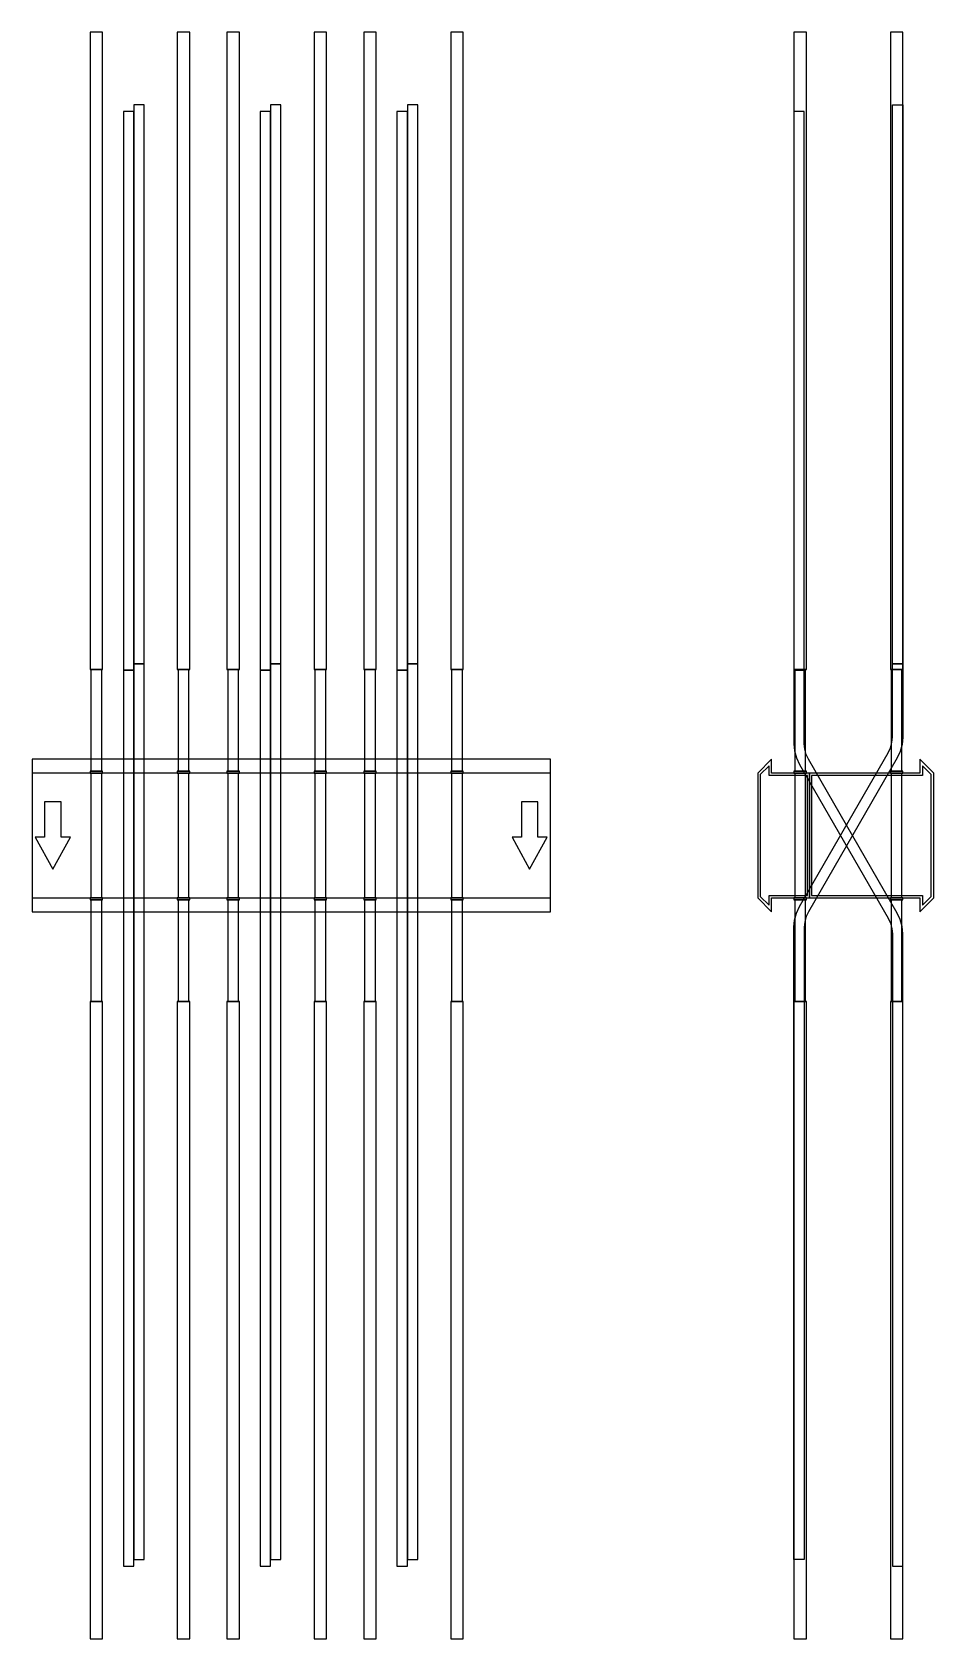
# Model space of a CAD drawing. Extents: x 0 to 870, y -775 to 775.
import ezdxf

# ---------------------------------------------------------------- set-up
doc = ezdxf.new("R2010")
doc.units = 0
doc.layers.add('Halfen', color=7, linetype='CONTINUOUS')

msp = doc.modelspace()

# ---------------------------------------------------------------- linework, layer by layer
at = {"layer": 'Halfen', "color": 7}
for points in [[(68, 160), (68, 775), (56, 775), (56, 160)], [(152, 160), (152, 775), (140, 775), (140, 160)], [(200, 160), (200, 775), (188, 775), (188, 160)], [(284, 160), (284, 775), (272, 775), (272, 160)], [(332, 160), (332, 775), (320, 775), (320, 160)], [(416, 160), (416, 775), (404, 775), (404, 160)], [(747, 160), (747, 775), (735, 775), (735, 160)], [(840, 160), (840, 775), (828, 775), (828, 160)], [(98, 159.422), (98, 698.422), (88, 698.422), (88, 159.422)], [(108, 165.762), (108, 704.762), (98, 704.762), (98, 165.762)], [(230, 159.422), (230, 698.422), (220, 698.422), (220, 159.422)], [(240, 165.762), (240, 704.762), (230, 704.762), (230, 165.762)], [(362, 159.422), (362, 698.422), (352, 698.422), (352, 159.422)], [(372, 165.762), (372, 704.762), (362, 704.762), (362, 165.762)], [(745, 159.422), (745, 698.422), (735, 698.422), (735, 159.422)], [(830, 165.762), (830, 704.762), (840, 704.762), (840, 165.762)], [(67.25, 62), (67.25, 160), (56.75, 160), (56.75, 62)], [(98, -704.762), (98, 159.422), (88, 159.422), (88, -704.762)], [(108, -698.422), (108, 165.762), (98, 165.762), (98, -698.422)], [(151.25, 62), (151.25, 160), (140.75, 160), (140.75, 62)], [(199.25, 62), (199.25, 160), (188.75, 160), (188.75, 62)], [(230, -704.762), (230, 159.422), (220, 159.422), (220, -704.762)], [(240, -698.422), (240, 165.762), (230, 165.762), (230, -698.422)], [(283.25, 62), (283.25, 160), (272.75, 160), (272.75, 62)], [(331.25, 62), (331.25, 160), (320.75, 160), (320.75, 62)], [(362, -704.762), (362, 159.422), (352, 159.422), (352, -704.762)], [(372, -698.422), (372, 165.762), (362, 165.762), (362, -698.422)], [(415.25, 62), (415.25, 160), (404.75, 160), (404.75, 62)], [(735, -698.422), (735, -88.481), (735.608, -81.535), (737.412, -74.8), (740.359, -68.481), (825.981, 79.82), (828.191, 84.56), (829.544, 89.611), (830, 94.82), (830, 165.762), (840, 165.762), (840, 94.82), (839.392, 87.875), (837.588, 81.14), (834.641, 74.82), (749.019, -73.481), (746.809, -78.22), (745.456, -83.271), (745, -88.481), (745, -698.422)], [(840, -704.762), (840, -94.821), (839.392, -87.875), (837.588, -81.14), (834.641, -74.821), (749.019, 73.481), (746.809, 78.22), (745.456, 83.271), (745, 88.481), (745, 159.422), (735, 159.422), (735, 88.481), (735.608, 81.535), (737.412, 74.8), (740.359, 68.481), (825.981, -79.821), (828.191, -84.56), (829.544, -89.611), (830, -94.821), (830, -704.762)], [(746.25, 62), (746.25, 160), (735.75, 160), (735.75, 62)], [(839.25, 62), (839.25, 160), (828.75, 160), (828.75, 62)], [(0, -73.5), (500, -73.5), (500, 73.5), (0, 73.5)], [(68, 60), (68, 62), (56, 62), (56, 60)], [(152, 60), (152, 62), (140, 62), (140, 60)], [(200, 60), (200, 62), (188, 62), (188, 60)], [(284, 60), (284, 62), (272, 62), (272, 60)], [(332, 60), (332, 62), (320, 62), (320, 60)], [(416, 60), (416, 62), (404, 62), (404, 60)], [(750, -60), (750, 60), (713.5, 60), (713.5, 73.5), (700, 60), (700, -60), (713.5, -73.5), (713.5, -60)], [(748, -58), (748, 58), (711, 58), (711, 67.25), (702.5, 58.75), (702.5, -58.75), (711, -67.25), (711, -58)], [(747, 60), (747, 62), (735, 62), (735, 60)], [(870, -60), (870, 60), (856.5, 73.5), (856.5, 60), (750, 60), (750, -60), (856.5, -60), (856.5, -73.5)], [(867.5, -58.75), (867.5, 58.75), (859, 67.25), (859, 58), (752, 58), (752, -58), (859, -58), (859, -67.25)], [(840, 60), (840, 62), (828, 62), (828, 60)], [(0, -60), (500, -60), (500, 60), (0, 60)], [(67.25, -60), (67.25, 60), (56.75, 60), (56.75, -60)], [(151.25, -60), (151.25, 60), (140.75, 60), (140.75, -60)], [(199.25, -60), (199.25, 60), (188.75, 60), (188.75, -60)], [(283.25, -60), (283.25, 60), (272.75, 60), (272.75, -60)], [(331.25, -60), (331.25, 60), (320.75, 60), (320.75, -60)], [(415.25, -60), (415.25, 60), (404.75, 60), (404.75, -60)], [(746.25, -60), (746.25, 60), (735.75, 60), (735.75, -60)], [(839.25, -60), (839.25, 60), (828.75, 60), (828.75, -60)], [(20, -32.5), (37, -1.5), (28, -1.5), (28, 32.5), (12, 32.5), (12, -1.5), (3, -1.5)], [(480, -32.5), (497, -1.5), (488, -1.5), (488, 32.5), (472, 32.5), (472, -1.5), (463, -1.5)], [(68, -62), (68, -60), (56, -60), (56, -62)], [(67.25, -160), (67.25, -62), (56.75, -62), (56.75, -160)], [(152, -62), (152, -60), (140, -60), (140, -62)], [(151.25, -160), (151.25, -62), (140.75, -62), (140.75, -160)], [(200, -62), (200, -60), (188, -60), (188, -62)], [(199.25, -160), (199.25, -62), (188.75, -62), (188.75, -160)], [(284, -62), (284, -60), (272, -60), (272, -62)], [(283.25, -160), (283.25, -62), (272.75, -62), (272.75, -160)], [(332, -62), (332, -60), (320, -60), (320, -62)], [(331.25, -160), (331.25, -62), (320.75, -62), (320.75, -160)], [(416, -62), (416, -60), (404, -60), (404, -62)], [(415.25, -160), (415.25, -62), (404.75, -62), (404.75, -160)], [(747, -62), (747, -60), (735, -60), (735, -62)], [(746.25, -160), (746.25, -62), (735.75, -62), (735.75, -160)], [(840, -62), (840, -60), (828, -60), (828, -62)], [(839.25, -160), (839.25, -62), (828.75, -62), (828.75, -160)], [(68, -775), (68, -160), (56, -160), (56, -775)], [(152, -775), (152, -160), (140, -160), (140, -775)], [(200, -775), (200, -160), (188, -160), (188, -775)], [(284, -775), (284, -160), (272, -160), (272, -775)], [(332, -775), (332, -160), (320, -160), (320, -775)], [(416, -775), (416, -160), (404, -160), (404, -775)], [(747, -775), (747, -160), (735, -160), (735, -775)], [(840, -775), (840, -160), (828, -160), (828, -775)]]:
    msp.add_lwpolyline(points, close=True, dxfattribs=at)

doc.saveas('drawing.dxf')
